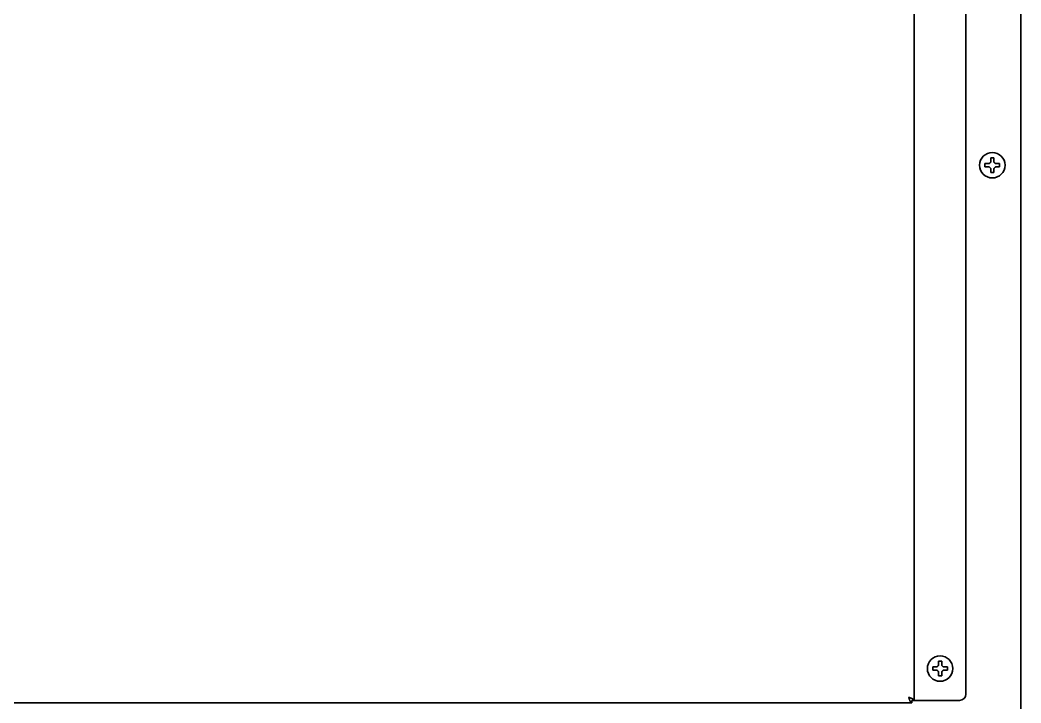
# Model space of a CAD drawing. Extents: x 6336 to 10269, y -393 to 3036.
# Drawn here: x 6773.2 to 7087.6, y 1393.7 to 1608.2 of the extents above; entities that cross this region are included whole.
import ezdxf

# ---------------------------------------------------------------- set-up
doc = ezdxf.new("R2010")
doc.units = 0
doc.header["$LTSCALE"] = 5
doc.layers.add('1', color=7, linetype='CONTINUOUS', true_color=0xffffff)

msp = doc.modelspace()

# ---------------------------------------------------------------- linework, layer by layer
at = {"layer": '1', "color": 7, "linetype": 'Continuous', "lineweight": 35}
for p, q in [((7087.57, 1905.55), (7087.57, 1374.13)), ((7054.07, 1394.53), (7054.07, 1901.64)), ((7070.27, 1898.23), (7070.27, 1396.53)), ((7078.07, 1564.88), (7078.57, 1564.88)), ((7078.57, 1564.88), (7079.07, 1564.88)), ((7078.57, 1560.28), (7078.07, 1560.28)), ((7079.07, 1560.28), (7078.57, 1560.28)), ((7061.67, 1406.83), (7062.17, 1406.83)), ((7062.17, 1406.83), (7062.67, 1406.83)), ((7062.17, 1402.23), (7061.67, 1402.23)), ((7062.67, 1402.23), (7062.17, 1402.23)), ((6371.87, 1393.73), (7053.27, 1393.73)), ((7053.27, 1393.73), (7053.27, 1394.53)), ((7054.07, 1394.53), (7053.27, 1394.53)), ((7055.07, 1394.53), (7054.07, 1394.53)), ((7068.27, 1394.53), (7055.07, 1394.53))]:
    msp.add_line(p, q, dxfattribs=at)
for centre in [(7078.57, 1562.58), (7062.17, 1404.53)]:
    msp.add_circle(centre, 4, dxfattribs=at)
msp.add_arc((7068.27, 1396.53), 2, 270, 0, dxfattribs=at)
for points in [[(7076.27, 1562.08), (7076.27, 1562.24), (7076.27, 1562.58), (7076.27, 1562.91), (7076.27, 1563.08)], [(7077.57, 1563.08), (7077.6, 1563.1), (7077.65, 1563.15), (7077.72, 1563.23), (7077.8, 1563.3), (7077.87, 1563.37), (7077.93, 1563.44), (7078, 1563.51), (7078.05, 1563.55), (7078.07, 1563.58)], [(7078.07, 1563.58), (7078.07, 1563.63), (7078.07, 1563.74), (7078.07, 1563.9), (7078.07, 1564.06), (7078.07, 1564.21), (7078.07, 1564.37), (7078.07, 1564.52), (7078.07, 1564.69), (7078.07, 1564.81), (7078.07, 1564.88)], [(7079.07, 1563.58), (7079.1, 1563.55), (7079.14, 1563.5), (7079.22, 1563.43), (7079.29, 1563.36), (7079.36, 1563.29), (7079.43, 1563.22), (7079.5, 1563.15), (7079.55, 1563.1), (7079.57, 1563.08)], [(7079.57, 1563.08), (7079.63, 1563.08), (7079.74, 1563.08), (7079.9, 1563.08), (7080.06, 1563.08), (7080.21, 1563.08), (7080.36, 1563.08), (7080.52, 1563.08), (7080.69, 1563.08), (7080.81, 1563.08), (7080.87, 1563.08)], [(7080.87, 1563.08), (7080.87, 1562.91), (7080.87, 1562.58), (7080.87, 1562.24), (7080.87, 1562.08)], [(7077.57, 1562.08), (7077.52, 1562.08), (7077.41, 1562.08), (7077.25, 1562.08), (7077.09, 1562.08), (7076.93, 1562.08), (7076.78, 1562.08), (7076.63, 1562.08), (7076.46, 1562.08), (7076.34, 1562.08), (7076.27, 1562.08)], [(7078.07, 1561.58), (7078.05, 1561.6), (7078, 1561.65), (7077.93, 1561.72), (7077.86, 1561.79), (7077.79, 1561.86), (7077.72, 1561.93), (7077.64, 1562), (7077.6, 1562.05), (7077.57, 1562.08)], [(7079.57, 1562.08), (7079.55, 1562.05), (7079.5, 1562), (7079.42, 1561.93), (7079.35, 1561.85), (7079.28, 1561.78), (7079.21, 1561.71), (7079.14, 1561.65), (7079.1, 1561.6), (7079.07, 1561.58)], [(7079.07, 1561.58), (7079.07, 1561.52), (7079.07, 1561.41), (7079.07, 1561.25), (7079.07, 1561.09), (7079.07, 1560.94), (7079.07, 1560.79), (7079.07, 1560.63), (7079.07, 1560.46), (7079.07, 1560.34), (7079.07, 1560.28)], [(7061.17, 1405.03), (7061.2, 1405.05), (7061.25, 1405.1), (7061.32, 1405.18), (7061.4, 1405.25), (7061.47, 1405.32), (7061.53, 1405.39), (7061.6, 1405.46), (7061.65, 1405.5), (7061.67, 1405.53)], [(7061.67, 1405.53), (7061.67, 1405.58), (7061.67, 1405.69), (7061.67, 1405.85), (7061.67, 1406.01), (7061.67, 1406.16), (7061.67, 1406.32), (7061.67, 1406.47), (7061.67, 1406.64), (7061.67, 1406.76), (7061.67, 1406.83)], [(7062.67, 1405.53), (7062.7, 1405.5), (7062.74, 1405.45), (7062.82, 1405.38), (7062.89, 1405.31), (7062.96, 1405.24), (7063.03, 1405.17), (7063.1, 1405.1), (7063.15, 1405.05), (7063.17, 1405.03)], [(7059.87, 1404.03), (7059.87, 1404.19), (7059.87, 1404.53), (7059.87, 1404.86), (7059.87, 1405.03)], [(7061.17, 1404.03), (7061.12, 1404.03), (7061.01, 1404.03), (7060.85, 1404.03), (7060.69, 1404.03), (7060.53, 1404.03), (7060.38, 1404.03), (7060.23, 1404.03), (7060.06, 1404.03), (7059.94, 1404.03), (7059.87, 1404.03)], [(7061.67, 1403.53), (7061.65, 1403.55), (7061.6, 1403.6), (7061.53, 1403.67), (7061.46, 1403.74), (7061.39, 1403.81), (7061.32, 1403.88), (7061.24, 1403.95), (7061.2, 1404), (7061.17, 1404.03)], [(7063.17, 1404.03), (7063.15, 1404), (7063.1, 1403.95), (7063.02, 1403.88), (7062.95, 1403.8), (7062.88, 1403.73), (7062.81, 1403.66), (7062.74, 1403.6), (7062.7, 1403.55), (7062.67, 1403.53)], [(7062.67, 1403.53), (7062.67, 1403.47), (7062.67, 1403.36), (7062.67, 1403.2), (7062.67, 1403.04), (7062.67, 1402.89), (7062.67, 1402.74), (7062.67, 1402.58), (7062.67, 1402.41), (7062.67, 1402.29), (7062.67, 1402.23)], [(7063.17, 1405.03), (7063.23, 1405.03), (7063.34, 1405.03), (7063.5, 1405.03), (7063.66, 1405.03), (7063.81, 1405.03), (7063.96, 1405.03), (7064.12, 1405.03), (7064.29, 1405.03), (7064.41, 1405.03), (7064.47, 1405.03)], [(7064.47, 1405.03), (7064.47, 1404.86), (7064.47, 1404.53), (7064.47, 1404.19), (7064.47, 1404.03)], [(7052.27, 1395.53), (7052.3, 1395.45), (7052.35, 1395.31), (7052.43, 1395.09), (7052.5, 1394.89), (7052.58, 1394.69), (7052.66, 1394.5), (7052.73, 1394.33), (7052.81, 1394.18), (7052.89, 1394.04), (7052.97, 1393.93), (7053.04, 1393.84), (7053.12, 1393.77), (7053.2, 1393.73), (7053.25, 1393.73), (7053.27, 1393.73)]]:
    msp.add_open_spline(points, degree=3, dxfattribs=at)
for points, knots in [([(7076.27, 1563.08), (7076.48, 1563.08), (7076.69, 1563.08), (7077.01, 1563.08), (7077.12, 1563.08), (7077.34, 1563.08), (7077.46, 1563.08), (7077.57, 1563.08)], [0, 0, 0, 0, 0.5, 0.5, 0.75, 0.75, 1, 1, 1, 1]), ([(7079.07, 1564.88), (7079.07, 1564.67), (7079.07, 1564.46), (7079.07, 1564.14), (7079.07, 1564.03), (7079.07, 1563.8), (7079.07, 1563.69), (7079.07, 1563.58)], [0, 0, 0, 0, 0.5, 0.5, 0.75, 0.75, 1, 1, 1, 1]), ([(7078.07, 1560.28), (7078.07, 1560.48), (7078.07, 1560.69), (7078.07, 1561.01), (7078.07, 1561.12), (7078.07, 1561.35), (7078.07, 1561.46), (7078.07, 1561.58)], [0, 0, 0, 0, 0.5, 0.5, 0.75, 0.75, 1, 1, 1, 1]), ([(7080.87, 1562.08), (7080.67, 1562.08), (7080.46, 1562.08), (7080.14, 1562.08), (7080.03, 1562.08), (7079.8, 1562.08), (7079.69, 1562.08), (7079.57, 1562.08)], [0, 0, 0, 0, 0.5, 0.5, 0.75, 0.75, 1, 1, 1, 1]), ([(7062.67, 1406.83), (7062.67, 1406.62), (7062.67, 1406.41), (7062.67, 1406.09), (7062.67, 1405.98), (7062.67, 1405.75), (7062.67, 1405.64), (7062.67, 1405.53)], [0, 0, 0, 0, 0.5, 0.5, 0.75, 0.75, 1, 1, 1, 1]), ([(7059.87, 1405.03), (7060.08, 1405.03), (7060.29, 1405.03), (7060.61, 1405.03), (7060.72, 1405.03), (7060.94, 1405.03), (7061.06, 1405.03), (7061.17, 1405.03)], [0, 0, 0, 0, 0.5, 0.5, 0.75, 0.75, 1, 1, 1, 1]), ([(7061.67, 1402.23), (7061.67, 1402.43), (7061.67, 1402.64), (7061.67, 1402.96), (7061.67, 1403.07), (7061.67, 1403.3), (7061.67, 1403.41), (7061.67, 1403.53)], [0, 0, 0, 0, 0.5, 0.5, 0.75, 0.75, 1, 1, 1, 1]), ([(7064.47, 1404.03), (7064.27, 1404.03), (7064.06, 1404.03), (7063.74, 1404.03), (7063.63, 1404.03), (7063.4, 1404.03), (7063.29, 1404.03), (7063.17, 1404.03)], [0, 0, 0, 0, 0.5, 0.5, 0.75, 0.75, 1, 1, 1, 1]), ([(7052.27, 1395.53), (7052.39, 1395.48), (7052.51, 1395.44), (7052.74, 1395.36), (7052.85, 1395.32), (7053.07, 1395.23), (7053.17, 1395.19), (7053.37, 1395.11), (7053.46, 1395.07), (7053.63, 1394.98), (7053.7, 1394.94), (7053.83, 1394.86), (7053.89, 1394.82), (7053.98, 1394.73), (7054.02, 1394.69), (7054.06, 1394.61), (7054.07, 1394.57), (7054.07, 1394.53)], [0, 0, 0, 0, 0.125, 0.125, 0.25, 0.25, 0.375, 0.375, 0.5, 0.5, 0.625, 0.625, 0.75, 0.75, 0.875, 0.875, 1, 1, 1, 1])]:
    msp.add_open_spline(points, degree=3, knots=knots, dxfattribs=at)

doc.saveas('drawing.dxf')
